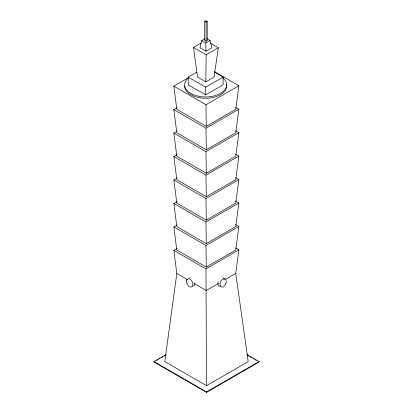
<?xml version="1.0" encoding="UTF-8"?>
<svg xmlns="http://www.w3.org/2000/svg" width="413" height="413" viewBox="0 0 413 413"><rect width="100%" height="100%" fill="white"/><g stroke="black" fill="none" stroke-linecap="round" stroke-linejoin="round"><path stroke-width="0.62" d="M201.224 42.988L193.475 47.464L197.574 77.123L205.803 81.872L206.175 54.795L218.348 47.763L210.62 43.303M214.497 71.676L238.874 85.749L235.746 109.321L206.268 126.342L176.816 109.337L173.847 86.193L188.343 77.82M235.549 107.282L238.874 109.202L235.746 132.774L206.268 149.795L176.816 132.79L173.847 109.646L177.192 107.716M235.549 130.735L238.874 132.656L235.746 156.222L206.268 173.243L176.816 156.243L173.847 133.1L177.192 131.164M235.549 154.188L238.874 156.109L235.746 179.676L206.268 196.696L176.816 179.696L173.847 156.548L177.192 154.617M235.549 177.642L238.874 179.557L235.746 203.129L206.268 220.15L176.816 203.15L173.847 180.001L177.192 178.07M235.549 201.095L238.874 203.01L235.746 226.582L206.268 243.603L176.816 226.603L173.847 203.454L177.192 201.523M235.549 224.548L238.874 226.463L235.746 250.035L206.268 267.056L176.816 250.056L173.847 226.907L177.192 224.977M177.192 248.43L173.847 250.361L176.816 273.509L164.792 361.582L206.5 385.665L248.208 361.582L235.746 273.489L238.874 249.917L235.549 247.996M218.348 47.763L214.032 77.123L205.803 81.872M204.92 38.755L201.683 40.619L199.954 47.769L205.927 51.217L211.905 47.769L210.124 40.51L207.032 38.724M204.714 21.285L205.808 20.65L207.197 21.45L207.197 40.624L206.097 41.259L204.714 40.459L204.714 21.285L206.097 22.085L207.197 21.45M201.683 40.619L205.813 43.004L210.124 40.51M214.399 72.079L223.123 77.112L223.123 84.841L205.679 94.913L188.235 84.841L188.235 77.112L196.955 72.079M188.235 77.112L205.679 87.184L223.123 77.112M173.847 86.193L205.973 104.742L238.874 85.749M173.847 109.646L205.973 128.195L238.874 109.202M173.847 133.1L205.973 151.648L238.874 132.656M173.847 156.548L205.973 175.102L238.874 156.109M173.847 180.001L205.973 198.555L238.874 179.557M173.847 203.454L205.973 222.003L238.874 203.01M173.847 226.907L205.973 245.456L238.874 226.463M173.847 250.361L205.973 268.909L238.874 249.917M218.503 283.442L206.268 290.509L194.043 283.452M225.178 279.591L235.746 273.489M246.912 354.55L259.09 361.582L259.09 361.989L206.5 392.35L153.91 361.989L153.91 361.582L166.088 354.55M156.677 360.389L157.787 359.749M158.891 359.109L160.001 358.474M161.659 357.513L162.768 356.873M163.873 356.233L164.983 355.593M153.91 361.582L206.5 391.942L259.09 361.582M223.015 278.083L225.126 279.085A4.404 2.757 -64.6 0 1 224.187 286.147A4.404 2.757 -64.6 0 1 220.036 283.772A4.404 2.757 -64.6 0 1 225.126 279.085M193.475 47.464L206.175 54.795M176.816 273.509L187.373 279.601M248.017 355.593L249.127 356.233M250.232 356.873L251.341 357.513M252.999 358.474L254.109 359.109M255.213 359.749L256.323 360.389M205.813 43.004L205.927 51.217M205.973 104.742L206.268 126.342M205.973 128.195L206.268 149.795M205.973 151.648L206.268 173.243M205.973 175.102L206.268 196.696M205.973 198.555L206.268 220.15M205.973 222.003L206.268 243.603M205.973 245.456L206.268 267.056M205.973 268.909L206.5 385.665M206.5 391.942L206.5 392.35M206.097 22.085L206.097 41.259M205.679 87.184L205.679 94.913M220.465 286.075A4.404 2.757 -64.6 0 1 218.172 281.687M189.495 278.037A4.471 2.788 64.4 0 1 190.192 277.815M194.662 282.791A4.471 2.788 64.4 0 1 192.892 286.204M226.355 84.252A20.986 12.116 0 0 1 207.274 98.227A20.986 12.116 0 0 1 184.642 86.152M222.968 78.016A20.986 12.116 0 0 1 219.509 93.921A20.986 12.116 0 0 1 191.74 93.921A20.986 12.116 0 0 1 188.282 78.016M186.557 281.057A4.471 2.788 64.4 0 0 191.064 287.076A4.471 2.788 64.4 0 0 191.529 280.515A4.471 2.788 64.4 0 0 186.557 281.057"/></g></svg>
